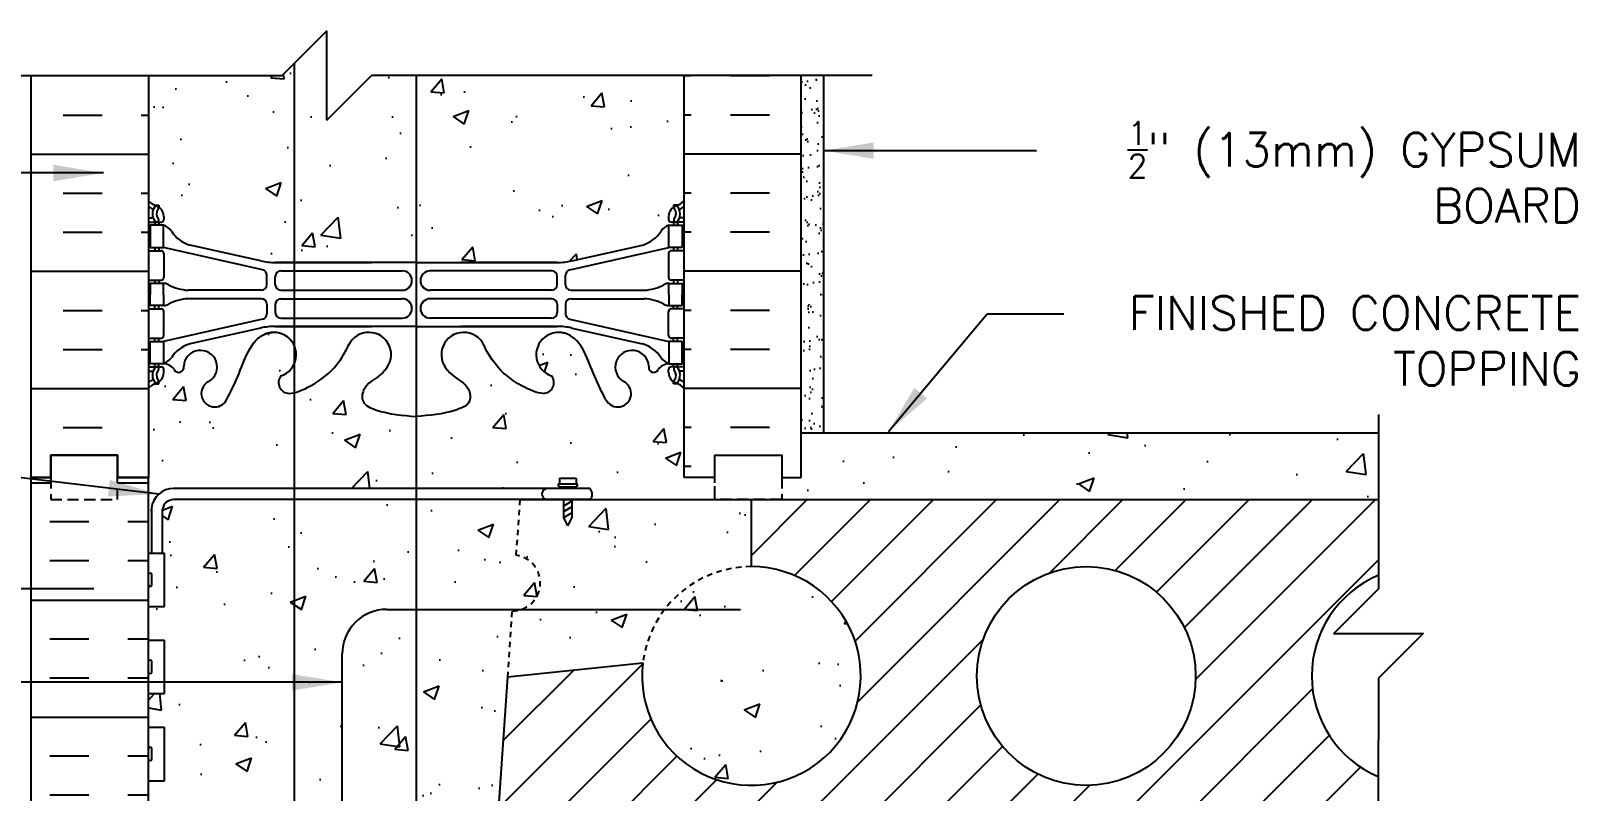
# Model space of a CAD drawing. Header units: inches. Extents: x 232.8 to 289.9, y 164.4 to 233.6.
# Drawn here: x 255.18 to 289.83, y 216.54 to 233.57 of the extents above; entities that cross this region are included whole.
import ezdxf

# ---------------------------------------------------------------- set-up
doc = ezdxf.new("R2010")
doc.units = ezdxf.units.IN
doc.header["$MEASUREMENT"] = 0
doc.linetypes.add('DASHED2', pattern=[0.375, 0.25, -0.125])
doc.linetypes.add('HIDDEN2', pattern=[0.1875, 0.125, -0.0625])
for name, color, linetype in [('HATCH', 12, 'Continuous'), ('Hidden2', 12, 'HIDDEN2'), ('line25', 2, 'Continuous'), ('LINE3', 3, 'Continuous'), ('LINE50', 5, 'Continuous'), ('LINE9', 9, 'Continuous'), ('TEXT', 4, 'Continuous'), ('Web_Edge', 9, 'Continuous')]:
    doc.layers.add(name, color=color, linetype=linetype)
doc.styles.add('DIM', font='romans.shx', dxfattribs={"width": 0.7})
doc.styles.add('ROMANS', font='romans.shx', dxfattribs={"height": 0.75})
doc.dimstyles.new('ext_12', dxfattribs={"dimscale": 12, "dimtxt": 0.09375, "dimasz": 0.09375, "dimexe": 0.09375, "dimexo": 0.0625, "dimgap": 0.0625, "dimtad": 1, "dimdec": 1, "dimzin": 3, "dimdsep": 46, "dimlunit": 4, "dimtxsty": 'DIM', "dimcen": 0.09, "dimdle": 0.09375, "dimclrt": 4, "dimadec": 0, "dimazin": 0, "dimtfac": 1, "dimtdec": 1, "dimtmove": 2, "dimatfit": 3, "dimfxl": 1, "dimfrac": 2, "dimtolj": 1, "dimtzin": 0, "dimarcsym": 0})
pattern_1 = [(50, (0, 0), (3.5863, -0.31376), [0.375, -4.125]), (355, (0, 0), (-0.693757, 3.76096), [0.3, -3.3]), (100.4514, (0.299, -0.026), (2.892544, 3.4472), [0.3187, -3.50571]), (46.1842, (0, 1), (5.336207, -0.827596), [0.5625, -6.1875]), (96.6356, (0.4447, 0.931), (4.67331, 4.87059), [0.47805, -5.25857]), (351.1842, (0, 1), (4.67331, 4.87059), [0.45, -4.95]), (21, (0.5, 0.75), (2.984535, -2.013094), [0.375, -4.125]), (326, (0.5, 0.75), (1.216577, 3.62575), [0.3, -3.3]), (71.4514, (0.7487, 0.5822), (4.201112, 1.612656), [0.3187, -3.50571]), (37.5, (0, 0), (0.0607993, 1.6644693), [0, -3.26, 0, -3.35, 0, -3.3125]), (7.5, (0, 0), (1.315348, 1.972059), [0, -1.91, 0, -3.185, 0, -1.2625]), (327.5, (-1.115, 0), (2.669112, -0.1127744), [0, -1.25, 0, -3.9, 0, -5.175]), (317.5, (-1.615, 0), (2.915931, 0.500525), [0, -1.625, 0, -2.59, 0, -3.675])]

msp = doc.modelspace()

# ---------------------------------------------------------------- hatches: boundary and pattern name
at = {"layer": 'HATCH'}
h = msp.add_hatch(dxfattribs=at)
h.set_pattern_fill('AR-CONC', color=256, scale=0.5)
h.set_pattern_definition(pattern_1)
h.paths.add_polyline_path([(269.811, 232.572), (262.811, 232.572), (261.811, 231.572), (261.811, 233.572), (260.811, 232.572), (257.811, 232.572), (257.811, 229.765, 0.088416), (257.957, 229.667), (258.047, 229.667), (258.047, 229.626, -0.249069), (258.157, 229.418), (258.157, 229.351, -0.414214), (258.095, 229.288), (258.047, 229.288), (258.047, 229.218), (258.152, 229.218, -0.168672), (258.338, 229.069, 0.17445), (258.746, 228.773), (260.327, 228.42, 0.054974), (260.653, 228.384), (263.811, 228.384), (266.969, 228.384, 0.054974), (267.296, 228.42), (268.877, 228.773, 0.17445), (269.284, 229.069, -0.168672), (269.47, 229.218), (269.575, 229.218), (269.575, 229.288), (269.528, 229.288, -0.414214), (269.465, 229.351), (269.465, 229.418, -0.249069), (269.575, 229.626), (269.575, 229.667), (269.665, 229.667, 0.088413), (269.811, 229.765)])
h.paths.add_polyline_path([(271.319, 221.572, 0.379205), (268.886, 219.418, 2.637096)])
h = msp.add_hatch(dxfattribs=at)
h.set_pattern_fill('AR-SAND', color=256, scale=0.25, style=0)
h.set_pattern_definition([(37.5, (135.72206, 5.35787), (-0.01574834, 0.48170594), [0, -0.38, 0, -0.425, 0, -0.40625]), (7.5, (135.72206, 5.3579), (0.4424442, 0.7055365), [0, -0.205, 0, -0.3425, 0, -0.13125]), (327.5, (135.41456, 5.35787), (0.77853547, 0.00141476), [0, -0.125, 0, -0.45, 0, -0.5875]), (317.5, (135.41456, 5.3579), (0.7515317, 0.2194189), [0, -0.0625, 0, -0.295, 0, -0.3375])])
h.paths.add_polyline_path([(272.436, 224.572), (272.936, 224.572), (272.936, 232.572), (272.436, 232.572)])
h = msp.add_hatch(dxfattribs=at)
h.set_pattern_fill('AR-CONC', color=256, scale=0.5)
h.set_pattern_definition(pattern_1)
edge = h.paths.add_edge_path()
edge.add_arc((269.465, 225.211), 0.5, 46.2109, 66.4218)
edge.add_line((269.665, 225.67), (269.575, 225.67))
edge.add_line((269.575, 225.67), (269.575, 225.711))
edge.add_arc((269.715, 225.918), 0.25, 180, 235.9442, ccw=False)
edge.add_line((269.465, 225.918), (269.465, 225.986))
edge.add_arc((269.528, 225.986), 0.0625, 90, 180, ccw=False)
edge.add_line((269.528, 226.048), (269.575, 226.048))
edge.add_line((269.575, 226.048), (269.575, 226.118))
edge.add_line((269.575, 226.118), (269.47, 226.118))
edge.add_arc((269.508, 225.769), 0.352, 96.1291, 141.5331)
edge.add_arc((269.131, 226.037), 0.113, 167.8156, 334.0569, ccw=False)
edge.add_arc((268.645, 226.042), 0.375, 2.9237, 239.8675)
edge.add_arc((268.325, 225.448), 0.3, -152.403, 63.9425, ccw=False)
edge.add_spline(control_points=[(268.06, 225.309), (267.974, 225.476), (267.721, 225.966), (267.526, 226.647), (267.201, 226.778)], knot_values=[0, 0, 0, 0, 0.579211, 1.703896, 1.703896, 1.703896, 1.703896], degree=3, periodic=0)
edge.add_spline(control_points=[(267.201, 226.778), (267.151, 226.797), (267.097, 226.81), (267.04, 226.818)], knot_values=[1.703896, 1.703896, 1.703896, 1.703896, 1.875321, 1.875321, 1.875321, 1.875321], degree=3, periodic=0)
edge.add_arc((266.999, 226.32), 0.5, 85.2926, 251.7937)
edge.add_arc((266.653, 225.695), 0.242, -90, 38.2327, ccw=False)
edge.add_spline(control_points=[(266.653, 225.453), (266.532, 225.451), (265.712, 225.803), (265.467, 226.25), (265.328, 226.53)], knot_values=[0.038125, 0.038125, 0.038125, 0.038125, 0.320663, 1.237398, 1.237398, 1.237398, 1.237398], degree=3, periodic=0)
edge.add_arc((264.874, 226.32), 0.5, 24.819, 224.1875)
edge.add_spline(control_points=[(264.515, 225.972), (264.623, 225.809), (264.983, 225.718), (265.06, 225.222), (264.511, 224.986), (264.108, 224.958), (263.811, 224.937)], knot_values=[0.229407, 0.229407, 0.229407, 0.229407, 0.844432, 1.128849, 1.464331, 2.389004, 2.389004, 2.389004, 2.389004], degree=3, periodic=0)
edge.add_spline(control_points=[(263.811, 224.937), (263.515, 224.958), (263.111, 224.986), (262.563, 225.222), (262.64, 225.718), (263, 225.809), (263.107, 225.972)], knot_values=[0.229407, 0.229407, 0.229407, 0.229407, 1.15408, 1.489562, 1.773979, 2.389004, 2.389004, 2.389004, 2.389004], degree=3, periodic=0)
edge.add_arc((262.749, 226.32), 0.5, 315.8125, 515.181)
edge.add_spline(control_points=[(262.295, 226.53), (262.156, 226.25), (261.911, 225.803), (261.091, 225.451), (260.97, 225.453)], knot_values=[0.038125, 0.038125, 0.038125, 0.038125, 0.95486, 1.237398, 1.237398, 1.237398, 1.237398], degree=3, periodic=0)
edge.add_arc((260.97, 225.695), 0.242, 141.7673, 270, ccw=False)
edge.add_arc((260.624, 226.32), 0.5, 288.2063, 454.7074)
edge.add_spline(control_points=[(260.583, 226.818), (260.526, 226.81), (260.472, 226.797), (260.422, 226.778)], knot_values=[1.703896, 1.703896, 1.703896, 1.703896, 1.875321, 1.875321, 1.875321, 1.875321], degree=3, periodic=0)
edge.add_spline(control_points=[(260.422, 226.778), (260.097, 226.647), (259.902, 225.966), (259.649, 225.476), (259.563, 225.309)], knot_values=[0, 0, 0, 0, 1.124685, 1.703896, 1.703896, 1.703896, 1.703896], degree=3, periodic=0)
edge.add_arc((259.297, 225.448), 0.3, 116.0575, 333.031, ccw=False)
edge.add_arc((258.977, 226.042), 0.375, 300.1325, 537.0763)
edge.add_arc((258.492, 226.037), 0.113, -154.0569, 12.1844, ccw=False)
edge.add_arc((258.115, 225.769), 0.352, 38.4669, 83.8709)
edge.add_line((258.152, 226.118), (258.047, 226.118))
edge.add_line((258.047, 226.118), (258.047, 226.048))
edge.add_line((258.047, 226.048), (258.095, 226.048))
edge.add_arc((258.095, 225.986), 0.0625, 0, 90, ccw=False)
edge.add_line((258.157, 225.986), (258.157, 225.918))
edge.add_arc((257.907, 225.918), 0.25, 304.0558, 360, ccw=False)
edge.add_line((258.047, 225.711), (258.047, 225.67))
edge.add_line((258.047, 225.67), (257.957, 225.67))
edge.add_arc((258.157, 225.211), 0.5, 113.5782, 133.7891)
edge.add_line((257.811, 225.572), (257.811, 223.572))
edge.add_line((257.811, 223.572), (257.811, 221.877))
edge.add_line((257.811, 221.877), (257.879, 221.877))
edge.add_line((257.879, 221.877), (257.879, 222.879))
edge.add_arc((258.375, 222.823), 0.499, 90.4562, 173.5738, ccw=False)
edge.add_line((258.371, 223.322), (267.114, 223.322))
edge.add_line((267.114, 223.322), (267.114, 223.362))
edge.add_line((267.114, 223.362), (267.02, 223.362))
edge.add_arc((267.02, 223.394), 0.0312, 90, 270, ccw=False)
edge.add_line((267.02, 223.425), (267.02, 223.55))
edge.add_line((267.02, 223.55), (267.395, 223.55))
edge.add_line((267.395, 223.55), (267.395, 223.425))
edge.add_arc((267.395, 223.394), 0.0312, -90, 90, ccw=False)
edge.add_line((267.395, 223.362), (267.301, 223.362))
edge.add_line((267.301, 223.362), (267.301, 223.322))
edge.add_line((267.301, 223.322), (267.704, 223.322))
edge.add_arc((267.567, 223.196), 0.186, -41.8195, 42.6425, ccw=False)
edge.add_line((267.706, 223.072), (270.499, 223.072))
edge.add_line((270.499, 223.072), (270.499, 223.572))
edge.add_line((270.499, 223.572), (269.811, 223.572))
edge.add_line((269.811, 223.572), (269.811, 225.572))
h = msp.add_hatch(dxfattribs=at)
h.set_pattern_fill('AR-CONC', color=256, scale=0.5, style=0)
h.set_pattern_definition([(50, (135.722, 16.384), (3.5863, -0.31376), [0.375, -4.125]), (355, (135.722, 16.384), (-0.693757, 3.76096), [0.3, -3.3]), (100.4514, (136.021, 16.3578), (2.892547, 3.4472), [0.3187, -3.50571]), (46.1842, (135.722, 17.384), (5.336205, -0.827595), [0.5625, -6.1875]), (96.6356, (136.167, 17.315), (4.67331, 4.87059), [0.47805, -5.25856]), (351.1842, (135.722, 17.384), (4.67331, 4.87059), [0.45, -4.95]), (21, (136.222, 17.134), (2.984535, -2.013094), [0.375, -4.125]), (326, (136.222, 17.134), (1.216577, 3.62575), [0.3, -3.3]), (71.4514, (136.4708, 16.966), (4.201113, 1.612652), [0.3187, -3.50571]), (37.5, (135.722, 16.3839), (0.060799, 1.664469), [0, -3.26, 0, -3.35, 0, -3.3125]), (7.5, (135.722, 16.3839), (1.315348, 1.972059), [0, -1.91, 0, -3.185, 0, -1.2625]), (327.5, (134.607, 16.3839), (2.669112, -0.1127744), [0, -1.25, 0, -3.9, 0, -5.175]), (317.5, (134.107, 16.384), (2.91593, 0.500525), [0, -1.625, 0, -2.59, 0, -3.675])])
h.paths.add_polyline_path([(272.436, 224.572), (272.436, 223.072), (285.362, 223.072), (285.362, 224.572)])
h = msp.add_hatch(dxfattribs=at)
h.set_pattern_fill('INSUL', color=256, scale=7, angle=180, style=0)
h.set_pattern_definition([(180, (265.2284, 205.0723), (-3e-16, -2.625), []), (180, (265.2284, 204.1973), (-3e-16, -2.625), [0.875, -0.875]), (180, (265.2284, 203.3223), (-3e-16, -2.625), [0.875, -0.875])])
h.paths.add_polyline_path([(255.186, 205.572), (255.624, 205.572), (255.624, 206.072), (257.124, 206.072), (257.124, 205.572), (257.811, 205.572), (257.811, 223.572), (257.561, 223.572), (257.124, 223.572), (257.124, 223.072), (255.624, 223.072), (255.624, 223.572), (255.186, 223.572)])
h = msp.add_hatch(dxfattribs=at)
h.set_pattern_fill('AR-CONC', color=256, scale=0.5)
h.set_pattern_definition(pattern_1)
h.paths.add_polyline_path([(265.965, 220.581, 0.932515), (266.052, 221.825), (266.14, 223.072), (258.372, 223.072, 0.366745), (258.128, 222.861), (258.128, 221.877), (258.176, 221.877), (258.176, 220.677), (257.811, 220.677), (257.811, 219.927), (258.176, 219.927), (258.176, 218.727), (257.811, 218.727), (257.811, 217.977), (258.176, 217.977), (258.176, 216.777), (257.811, 216.777), (257.811, 216.027), (258.176, 216.027), (258.176, 215.146, -0.08702), (258.25, 215.072, -0.520567), (258.582, 215.072, -0.520567), (259.084, 215.072, -0.520567), (259.447, 215.072, -0.520567), (259.728, 215.032, -0.520567), (260.181, 215.032, -0.520567), (260.784, 215.032, -0.520567), (261.257, 215.032, -0.520567), (261.649, 215.032, -0.520567), (262.152, 215.032, -0.520567), (262.504, 215.032, -0.520567), (263.057, 215.032, -0.520567), (263.208, 215.032, -0.520567), (263.479, 215.032, -0.520567), (263.691, 215.072, -0.520567), (263.811, 215.072, -0.520567), (263.932, 215.072, -0.520567), (264.143, 215.032, -0.520567), (264.415, 215.032, -0.520567), (264.566, 215.032, -0.520567), (265.119, 215.032, -0.520567), (265.471, 215.032, -0.098321), (265.503, 215.097, -0.819194), (265.624, 215.697), (265.862, 219.1)])
h.paths.add_polyline_path([(271.319, 221.572), (271.319, 223.072), (270.499, 223.072), (267.301, 223.072), (267.301, 222.675), (267.208, 222.487), (267.114, 222.675), (267.114, 223.072), (266.14, 223.072), (266.052, 221.825, -0.932515), (265.965, 220.581), (265.862, 219.1), (268.886, 219.418, -0.379205)])
h = msp.add_hatch(dxfattribs=at)
h.set_pattern_fill('ANSI31', color=256, scale=8, style=0)
h.paths.add_polyline_path([(268.886, 219.418), (265.862, 219.1), (265.861, 219.092), (265.624, 215.697, 1), (265.624, 215.072), (285.355, 215.072), (285.358, 216.868, -0.661566), (285.362, 221.378), (285.362, 223.072), (271.319, 223.072), (271.319, 221.572, -2.637096)])
h.paths.add_polyline_path([(281.269, 219.122, -1), (276.368, 219.122, -1)], flags=16)

# ---------------------------------------------------------------- linework, layer by layer
for p, q in [((269.973, 232.563), (269.811, 232.563)), ((271.723, 232.563), (270.848, 232.563)), ((255.9, 231.688), (256.775, 231.688)), ((257.65, 231.688), (257.811, 231.688)), ((269.973, 231.688), (269.811, 231.688)), ((271.723, 231.688), (270.848, 231.688)), ((255.186, 230.813), (257.811, 230.813)), ((272.436, 230.813), (269.811, 230.813)), ((255.9, 229.938), (256.775, 229.938)), ((257.65, 229.938), (257.811, 229.938)), ((269.973, 229.938), (269.811, 229.938)), ((271.723, 229.938), (270.848, 229.938)), ((255.9, 229.063), (256.775, 229.063)), ((257.65, 229.063), (257.811, 229.063)), ((269.973, 229.063), (269.811, 229.063)), ((271.723, 229.063), (270.848, 229.063)), ((255.186, 228.188), (257.811, 228.188)), ((272.436, 228.188), (269.811, 228.188)), ((255.9, 227.313), (256.775, 227.313)), ((257.65, 227.313), (257.811, 227.313)), ((269.973, 227.313), (269.811, 227.313)), ((271.723, 227.313), (270.848, 227.313)), ((255.9, 226.438), (256.775, 226.438)), ((257.65, 226.438), (257.811, 226.438)), ((269.973, 226.438), (269.811, 226.438)), ((271.723, 226.438), (270.848, 226.438)), ((255.186, 225.563), (257.811, 225.563)), ((272.436, 225.563), (269.811, 225.563)), ((255.9, 224.688), (256.775, 224.688)), ((269.973, 224.688), (269.811, 224.688)), ((271.723, 224.688), (270.848, 224.688)), ((269.973, 223.813), (269.811, 223.813))]:
    msp.add_line(p, q, dxfattribs=at)
at = {"layer": 'Hidden2'}
for p, q in [((266.052, 221.825), (266.14, 223.072)), ((265.861, 219.092), (265.965, 220.581))]:
    msp.add_line(p, q, dxfattribs=at)
for centre, radius, start, end in [((265.965, 221.206), 0.625, 270, 82), ((271.319, 219.122), 2.45, 90, 173.0679)]:
    msp.add_arc(centre, radius, start, end, dxfattribs=at)
at = {"layer": 'line25'}
for p, q in [((257.811, 232.572), (257.811, 223.572)), ((269.811, 223.572), (269.811, 232.572)), ((257.811, 205.572), (257.811, 223.572)), ((266.14, 223.072), (285.355, 223.072)), ((271.319, 221.572), (271.319, 223.072)), ((257.811, 221.877), (258.176, 221.877)), ((258.176, 220.677), (258.176, 221.877)), ((257.811, 221.167), (257.811, 221.387)), ((257.811, 221.332), (257.811, 221.332)), ((257.811, 221.222), (257.811, 221.222)), ((257.851, 221.427), (257.851, 221.427)), ((257.851, 221.127), (257.851, 221.127)), ((257.891, 221.167), (257.891, 221.387)), ((257.811, 220.677), (258.176, 220.677)), ((257.811, 219.927), (258.176, 219.927)), ((258.176, 218.727), (258.176, 219.927)), ((257.811, 219.217), (257.811, 219.437)), ((257.811, 219.382), (257.811, 219.382)), ((257.851, 219.477), (257.851, 219.477)), ((257.891, 219.217), (257.891, 219.437)), ((265.862, 219.1), (268.886, 219.418)), ((257.811, 219.272), (257.811, 219.272)), ((257.851, 219.177), (257.851, 219.177)), ((265.624, 215.697), (265.862, 219.1)), ((257.811, 218.727), (258.176, 218.727)), ((257.811, 217.977), (258.176, 217.977)), ((258.176, 216.777), (258.176, 217.977)), ((257.811, 217.267), (257.811, 217.487)), ((257.811, 217.432), (257.811, 217.432)), ((257.811, 217.322), (257.811, 217.322)), ((257.851, 217.527), (257.851, 217.527)), ((257.891, 217.267), (257.891, 217.487)), ((257.851, 217.227), (257.851, 217.227)), ((257.811, 216.777), (258.176, 216.777))]:
    msp.add_line(p, q, dxfattribs=at)
msp.add_circle((278.819, 219.122), 2.45, dxfattribs=at)
for centre, radius, start, end in [((271.319, 219.122), 2.45, 173.0679, 90), ((257.851, 221.387), 0.04, 90, 180), ((257.851, 221.167), 0.04, 180, 270), ((257.851, 221.387), 0.04, 360, 90), ((257.851, 221.167), 0.04, 270, 0), ((286.319, 219.122), 2.45, 112.9776, 246.9266), ((257.851, 219.437), 0.04, 90, 180), ((257.851, 219.437), 0.04, 360, 90), ((257.851, 219.217), 0.04, 180, 270), ((257.851, 219.217), 0.04, 270, 0), ((257.851, 217.487), 0.04, 90, 180), ((257.851, 217.487), 0.04, 360, 90), ((257.851, 217.267), 0.04, 180, 270), ((257.851, 217.267), 0.04, 270, 0)]:
    msp.add_arc(centre, radius, start, end, dxfattribs=at)
at = {"layer": 'LINE3'}
for p, q in [((261.075, 232.836), (261.075, 193.405)), ((263.811, 232.572), (263.811, 215.065)), ((263.154, 220.615), (271.072, 220.615)), ((262.154, 207.521), (262.154, 219.615))]:
    msp.add_line(p, q, dxfattribs=at)
msp.add_arc((263.154, 219.615), 1, 90, 180, dxfattribs=at)
at = {"layer": 'LINE50'}
for p, q in [((255.186, 223.572), (255.186, 232.572)), ((272.436, 223.572), (272.436, 232.572)), ((267.235, 223.572), (267.235, 223.572)), ((270.499, 223.572), (269.811, 223.572))]:
    msp.add_line(p, q, dxfattribs=at)
for points in [[(255.624, 205.572), (255.186, 205.572), (255.186, 223.572), (255.624, 223.572), (255.624, 224.072), (257.124, 224.072), (257.124, 223.572), (257.561, 223.572), (257.811, 223.572)], [(257.811, 223.572), (257.124, 223.572), (257.124, 224.072), (255.624, 224.072), (255.624, 223.572), (255.186, 223.572)], [(270.499, 223.572), (270.499, 224.072), (271.999, 224.072), (271.999, 223.572), (272.436, 223.572)]]:
    msp.add_lwpolyline(points, dxfattribs=at)
at = {"layer": 'LINE9'}
for p, q in [((261.811, 233.572), (260.811, 232.572)), ((261.811, 231.572), (261.811, 233.572)), ((249.601, 232.572), (260.811, 232.572)), ((261.811, 231.572), (262.811, 232.572)), ((274.022, 232.572), (262.811, 232.572)), ((272.936, 232.572), (272.936, 224.572)), ((272.439, 224.572), (285.355, 224.572)), ((267.02, 223.55), (267.02, 223.425)), ((267.02, 223.55), (267.395, 223.55)), ((267.395, 223.55), (267.395, 223.425)), ((267.704, 223.322), (258.371, 223.322)), ((267.02, 223.425), (267.395, 223.425)), ((267.02, 223.362), (267.395, 223.362)), ((267.02, 223.362), (267.395, 223.362)), ((267.114, 223.322), (267.114, 223.362)), ((267.301, 223.322), (267.301, 223.362)), ((257.879, 222.879), (257.879, 221.877)), ((258.128, 221.877), (258.128, 222.861)), ((267.706, 223.072), (258.372, 223.072)), ((267.1, 223.057), (267.126, 223.072)), ((267.1, 222.924), (267.318, 223.05)), ((267.1, 222.799), (267.318, 222.925)), ((267.114, 222.675), (267.114, 223.072)), ((267.301, 222.675), (267.301, 223.072)), ((267.1, 222.666), (267.318, 222.793)), ((267.208, 222.487), (267.114, 222.675)), ((267.208, 222.487), (267.301, 222.675)), ((254.593, 221.081), (256.593, 221.081))]:
    msp.add_line(p, q, dxfattribs=at)
msp.add_lwpolyline([(285.362, 224.979), (285.362, 221.072), (284.362, 220.072), (285.362, 220.072), (286.362, 220.072), (285.362, 219.072), (285.353, 213.572)], dxfattribs=at)
at = {"layer": 'LINE9', "linetype": 'DASHED2'}
for points in [[(255.624, 223.572), (255.624, 223.572), (255.624, 223.072), (257.124, 223.072), (257.124, 223.572), (257.124, 223.572)], [(271.999, 223.572), (271.999, 223.572), (271.999, 223.072), (270.499, 223.072)], [(271.999, 223.572), (271.999, 223.572), (271.999, 223.072), (270.499, 223.072)], [(270.499, 223.072), (270.499, 223.572)], [(270.499, 223.322), (270.499, 223.377)]]:
    msp.add_lwpolyline(points, dxfattribs=at)
at = {"layer": 'LINE9'}
for centre, radius, start, end in [((258.375, 222.823), 0.499, 89.3543, 173.5738), ((266.752, 223.197), 0.125, 89.3947, 270.6053), ((267.02, 223.394), 0.0312, 90, 270), ((267.395, 223.394), 0.0312, 270, 90), ((267.567, 223.196), 0.186, 318.1805, 42.6425), ((258.375, 222.823), 0.249, 89.3543, 171.2068)]:
    msp.add_arc(centre, radius, start, end, dxfattribs=at)
at = {"layer": 'Web_Edge'}
for p, q in [((257.957, 229.667), (258.047, 229.667)), ((258.047, 229.667), (258.047, 229.626)), ((258.157, 229.418), (258.157, 229.351)), ((269.465, 229.418), (269.465, 229.351)), ((269.665, 229.667), (269.575, 229.667)), ((269.575, 229.667), (269.575, 229.626)), ((257.811, 229.388), (257.889, 229.388)), ((257.811, 229.288), (258.095, 229.288)), ((257.957, 229.288), (257.957, 229.218)), ((258.047, 229.288), (258.047, 229.218)), ((269.811, 229.288), (269.528, 229.288)), ((269.575, 229.288), (269.575, 229.218)), ((269.665, 229.288), (269.665, 229.218)), ((269.811, 229.388), (269.733, 229.388)), ((257.957, 228.718), (257.957, 228.648)), ((258.047, 228.718), (258.047, 228.648)), ((260.37, 228.222), (258.152, 228.718)), ((260.327, 228.42), (258.746, 228.773)), ((267.253, 228.222), (269.47, 228.718)), ((267.296, 228.42), (268.877, 228.773)), ((269.575, 228.718), (269.575, 228.648)), ((269.665, 228.718), (269.665, 228.648)), ((257.811, 228.648), (258.095, 228.648)), ((258.157, 228.586), (258.157, 228.051)), ((260.653, 228.384), (262.811, 228.384)), ((263.811, 228.384), (260.653, 228.384)), ((263.811, 228.384), (266.969, 228.384)), ((266.969, 228.384), (264.811, 228.384)), ((269.465, 228.586), (269.465, 228.051)), ((269.811, 228.648), (269.528, 228.648)), ((260.468, 227.888), (260.468, 228.1)), ((260.655, 227.888), (260.655, 228.072)), ((260.78, 228.197), (263.499, 228.197)), ((266.843, 228.197), (264.123, 228.197)), ((266.968, 227.888), (266.968, 228.072)), ((267.155, 227.888), (267.155, 228.1)), ((257.811, 227.988), (258.095, 227.988)), ((257.957, 227.988), (257.957, 227.918)), ((258.047, 227.988), (258.047, 227.918)), ((260.343, 227.763), (258.705, 227.763)), ((260.78, 227.763), (263.499, 227.763)), ((266.843, 227.763), (264.123, 227.763)), ((267.28, 227.763), (268.918, 227.763)), ((269.811, 227.988), (269.528, 227.988)), ((269.575, 227.988), (269.575, 227.918)), ((269.665, 227.988), (269.665, 227.918)), ((257.811, 227.348), (258.095, 227.348)), ((257.957, 227.348), (257.957, 227.418)), ((258.047, 227.348), (258.047, 227.418)), ((260.343, 227.574), (258.705, 227.574)), ((260.468, 227.449), (260.468, 227.237)), ((260.655, 227.448), (260.655, 227.264)), ((260.78, 227.573), (263.499, 227.573)), ((266.843, 227.573), (264.123, 227.573)), ((266.968, 227.448), (266.968, 227.264)), ((267.155, 227.449), (267.155, 227.237)), ((267.28, 227.574), (268.918, 227.574)), ((269.811, 227.348), (269.528, 227.348)), ((269.575, 227.348), (269.575, 227.418)), ((269.665, 227.348), (269.665, 227.418)), ((260.37, 227.115), (258.152, 226.618)), ((258.157, 226.751), (258.157, 227.286)), ((260.78, 227.139), (263.499, 227.139)), ((266.843, 227.139), (264.123, 227.139)), ((267.253, 227.115), (269.47, 226.618)), ((269.465, 226.751), (269.465, 227.286)), ((257.811, 226.688), (258.095, 226.688)), ((257.957, 226.618), (257.957, 226.688)), ((258.047, 226.618), (258.047, 226.688)), ((260.327, 226.917), (258.746, 226.564)), ((260.653, 226.953), (262.811, 226.953)), ((263.811, 226.953), (260.653, 226.953)), ((263.811, 226.953), (266.969, 226.953)), ((266.969, 226.953), (264.811, 226.953)), ((267.296, 226.917), (268.877, 226.564)), ((269.811, 226.688), (269.528, 226.688)), ((269.575, 226.618), (269.575, 226.688)), ((269.665, 226.618), (269.665, 226.688)), ((257.811, 226.048), (258.095, 226.048)), ((257.811, 225.948), (257.889, 225.948)), ((257.957, 226.048), (257.957, 226.118)), ((258.047, 226.048), (258.047, 226.118)), ((258.157, 225.918), (258.157, 225.986)), ((269.465, 225.918), (269.465, 225.986)), ((269.811, 226.048), (269.528, 226.048)), ((269.575, 226.048), (269.575, 226.118)), ((269.665, 226.048), (269.665, 226.118)), ((269.811, 225.948), (269.733, 225.948)), ((257.957, 225.67), (258.047, 225.67)), ((258.047, 225.67), (258.047, 225.711)), ((269.575, 225.67), (269.575, 225.711)), ((269.665, 225.67), (269.575, 225.67))]:
    msp.add_line(p, q, dxfattribs=at)
for points in [[(269.811, 225.701), (269.811, 232.572)], [(258.152, 227.668), (258.152, 227.918), (257.852, 227.918), (257.852, 227.668)], [(269.47, 227.668), (269.47, 227.918), (269.77, 227.918), (269.77, 227.668)], [(258.152, 227.668), (258.152, 227.418), (257.852, 227.418), (257.852, 227.668)], [(269.47, 227.668), (269.47, 227.418), (269.77, 227.418), (269.77, 227.668)]]:
    msp.add_lwpolyline(points, dxfattribs=at)
for points in [[(257.852, 228.718), (258.152, 228.718), (258.152, 229.218), (257.852, 229.218)], [(269.77, 228.718), (269.47, 228.718), (269.47, 229.218), (269.77, 229.218)], [(257.852, 226.618), (258.152, 226.618), (258.152, 226.118), (257.852, 226.118)], [(269.77, 226.618), (269.47, 226.618), (269.47, 226.118), (269.77, 226.118)]]:
    msp.add_lwpolyline(points, close=True, dxfattribs=at)
for centre, radius, start, end in [((258.157, 230.126), 0.5, 226.2109, 250.5288), ((269.465, 230.126), 0.5, 289.4712, 313.7891), ((258.157, 230.126), 0.6, 234.7832, 245.0748), ((257.889, 229.408), 0.0196, 269.4032, 15.4901), ((258.151, 229.473), 0.25, 140.1145, 222.4609), ((257.895, 229.563), 0.021, 343.464, 63.9957), ((257.993, 229.604), 0.045, 321.448, 139.1879), ((257.907, 229.418), 0.25, 0, 70.5288), ((258.151, 229.473), 0.16, 140.0001, 222.4609), ((269.715, 229.418), 0.25, 109.4712, 180), ((269.629, 229.604), 0.045, 40.8121, 218.552), ((269.472, 229.473), 0.16, 317.5391, 39.9999), ((269.472, 229.473), 0.25, 317.5391, 39.8855), ((269.727, 229.563), 0.021, 116.0043, 196.536), ((269.733, 229.408), 0.0196, 164.5099, 270.5968), ((269.465, 230.126), 0.6, 294.9252, 305.2168), ((258, 229.335), 0.045, 222.4609, 42.4609), ((258.095, 229.351), 0.0625, 270, 0), ((258.03, 228.876), 0.364, 34.9775, 70.3387), ((258.953, 229.487), 0.743, 212.7919, 253.8107), ((268.67, 229.487), 0.743, 286.1893, 327.2081), ((269.593, 228.876), 0.364, 109.6613, 145.0225), ((269.528, 229.351), 0.0625, 180, 270), ((269.623, 229.335), 0.045, 137.5391, 317.5391), ((258.095, 228.586), 0.0625, 0, 90), ((260.653, 229.884), 1.5, 257.4135, 270), ((266.969, 229.884), 1.5, 270, 282.5865), ((269.528, 228.586), 0.0625, 90, 180), ((258.095, 228.051), 0.0625, 270, 0), ((260.343, 228.1), 0.125, 0, 77.3767), ((260.78, 228.072), 0.125, 90, 180), ((263.499, 227.98), 0.217, 270, 90), ((264.123, 227.98), 0.217, 90, 270), ((266.843, 228.072), 0.125, 0, 90), ((267.28, 228.1), 0.125, 102.6233, 180), ((269.528, 228.051), 0.0625, 180, 270), ((258.148, 227.7), 0.219, 60.4937, 88.92), ((258.794, 228.929), 1.17, 242.6365, 265.6505), ((260.343, 227.888), 0.125, 270, 0), ((260.78, 227.888), 0.125, 180, 270), ((266.843, 227.888), 0.125, 270, 360), ((267.28, 227.888), 0.125, 180, 270), ((268.829, 228.929), 1.17, 274.3495, 297.3635), ((269.474, 227.7), 0.219, 91.08, 119.5063), ((258.095, 227.286), 0.0625, 0, 90), ((258.148, 227.637), 0.219, 271.08, 299.5063), ((258.794, 226.408), 1.17, 94.3495, 117.3635), ((260.343, 227.449), 0.125, 0, 90), ((260.78, 227.448), 0.125, 90, 180), ((263.499, 227.356), 0.217, 270, 90), ((264.123, 227.356), 0.217, 90, 270), ((266.843, 227.448), 0.125, 0, 90), ((267.28, 227.449), 0.125, 90, 180), ((268.829, 226.408), 1.17, 62.6365, 85.6505), ((269.474, 227.637), 0.219, 240.4937, 268.92), ((269.528, 227.286), 0.0625, 90, 180), ((260.343, 227.237), 0.125, 282.6233, 0), ((260.78, 227.264), 0.125, 180, 270), ((266.843, 227.264), 0.125, 270, 0), ((267.28, 227.237), 0.125, 180, 257.3767), ((258.095, 226.751), 0.0625, 270, 0), ((260.653, 225.453), 1.5, 90, 102.5865), ((260.624, 226.32), 0.5, 288.2063, 113.7861), ((262.749, 226.32), 0.5, 315.8125, 155.181), ((264.874, 226.32), 0.5, 24.819, 224.1875), ((266.999, 226.32), 0.5, 66.2139, 251.7937), ((266.969, 225.453), 1.5, 77.4135, 90), ((269.528, 226.751), 0.0625, 180, 270), ((258.953, 225.85), 0.743, 106.1893, 147.2081), ((258.977, 226.042), 0.375, 300.1325, 177.0763), ((268.645, 226.042), 0.375, 2.9237, 239.8675), ((268.67, 225.85), 0.743, 32.7919, 73.8107), ((257.889, 225.929), 0.0196, 344.5099, 90.5968), ((258.151, 225.864), 0.25, 137.5391, 219.8855), ((258, 226.002), 0.045, 317.5391, 137.5391), ((258.151, 225.864), 0.16, 137.5391, 219.9999), ((258.095, 225.986), 0.0625, 360, 90), ((258.03, 226.461), 0.364, 289.6613, 325.0225), ((258.115, 225.769), 0.352, 38.4669, 83.8709), ((258.492, 226.037), 0.113, 205.9431, 12.1844), ((269.131, 226.037), 0.113, 167.8156, 334.0569), ((269.508, 225.769), 0.352, 96.1291, 141.5331), ((269.593, 226.461), 0.364, 214.9775, 250.3387), ((269.528, 225.986), 0.0625, 90, 180), ((269.623, 226.002), 0.045, 42.4609, 222.4609), ((269.472, 225.864), 0.16, 320.0001, 42.4609), ((269.472, 225.864), 0.25, 320.1145, 42.4609), ((269.733, 225.929), 0.0196, 89.4032, 195.4901), ((258.157, 225.211), 0.6, 114.9252, 125.2168), ((258.157, 225.211), 0.5, 109.4712, 133.7891), ((257.895, 225.774), 0.021, 296.0043, 16.536), ((257.993, 225.733), 0.045, 220.8121, 38.552), ((257.907, 225.918), 0.25, 289.4712, 360), ((259.297, 225.448), 0.3, 116.0575, 332.403), ((260.97, 225.695), 0.242, 141.7673, 270), ((266.653, 225.695), 0.242, 270, 38.2327), ((268.325, 225.448), 0.3, 207.597, 63.9425), ((269.715, 225.918), 0.25, 180, 250.5288), ((269.629, 225.733), 0.045, 141.448, 319.1879), ((269.465, 225.211), 0.5, 46.2109, 70.5288), ((269.727, 225.774), 0.021, 163.464, 243.9957), ((269.465, 225.211), 0.6, 54.7832, 65.0748)]:
    msp.add_arc(centre, radius, start, end, dxfattribs=at)
for points in [[(260.655, 227.893), (260.655, 228.067)], [(266.968, 227.893), (266.968, 228.067)], [(260.655, 227.443), (260.655, 227.269)], [(266.968, 227.443), (266.968, 227.269)]]:
    msp.add_open_spline(points, degree=1, dxfattribs=at)
for points, knots in [([(259.563, 225.309), (259.649, 225.476), (259.902, 225.966), (260.116, 226.716), (260.526, 226.81), (260.583, 226.818)], [0, 0, 0, 0, 0.579211, 1.703896, 1.875321, 1.875321, 1.875321, 1.875321]), ([(268.06, 225.309), (267.974, 225.476), (267.721, 225.966), (267.507, 226.716), (267.097, 226.81), (267.04, 226.818)], [0, 0, 0, 0, 0.579211, 1.703896, 1.875321, 1.875321, 1.875321, 1.875321]), ([(260.97, 225.453), (261.091, 225.451), (261.925, 225.809), (262.164, 226.265), (262.304, 226.549)], [0.038125, 0.038125, 0.038125, 0.038125, 0.320663, 1.258119, 1.258119, 1.258119, 1.258119]), ([(266.653, 225.453), (266.532, 225.451), (265.698, 225.809), (265.459, 226.265), (265.318, 226.549)], [0.038125, 0.038125, 0.038125, 0.038125, 0.320663, 1.258119, 1.258119, 1.258119, 1.258119]), ([(263.107, 225.972), (263, 225.809), (262.64, 225.718), (262.563, 225.222), (263.111, 224.986), (263.515, 224.958), (263.811, 224.937)], [0.229407, 0.229407, 0.229407, 0.229407, 0.844432, 1.128849, 1.464331, 2.389004, 2.389004, 2.389004, 2.389004]), ([(264.515, 225.972), (264.623, 225.809), (264.983, 225.718), (265.06, 225.222), (264.511, 224.986), (264.108, 224.958), (263.811, 224.937)], [0.229407, 0.229407, 0.229407, 0.229407, 0.844432, 1.128849, 1.464331, 2.389004, 2.389004, 2.389004, 2.389004])]:
    msp.add_open_spline(points, degree=3, knots=knots, dxfattribs=at)

# ---------------------------------------------------------------- texts
at = {"layer": 'TEXT', "char_height": 0.75, "width": 12.99266, "attachment_point": 6, "style": 'ROMANS'}
for s, insert in [('\\A1;{\\H0.7x;\\S1/2;}" (13mm) GYPSUM BOARD', (289.899, 230.412)), ('\\A1;FINISHED CONCRETE TOPPING', (289.899, 226.629))]:
    msp.add_mtext(s, dxfattribs=dict(at, insert=insert))

# ---------------------------------------------------------------- leaders
at = {"layer": 'TEXT'}
for points in [[(272.936, 230.891), (277.702, 230.891)], [(274.388, 224.596), (276.6, 227.232), (278.314, 227.232)], [(262.154, 218.98), (247.787, 218.98), (244.017, 218.98)]]:
    msp.add_leader(points, dimstyle='ext_12', override={"dimgap": 0.0625, "dimtad": 0}, dxfattribs=at)
for points in [[(256.807, 230.39), (246.582, 230.39)], [(258.044, 223.197), (247.382, 224.452), (244.865, 224.452)]]:
    msp.add_leader(points, dimstyle='ext_12', dxfattribs=at)

doc.saveas('drawing.dxf')
